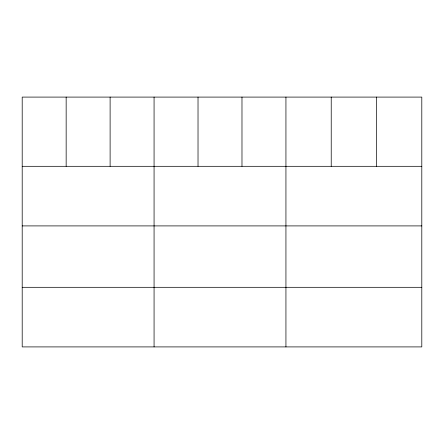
<?xml version="1.0" encoding="UTF-8"?>
<svg xmlns="http://www.w3.org/2000/svg" width="444" height="444" viewBox="0 0 444 444"><rect width="100%" height="100%" fill="white"/><g stroke="black" fill="none" stroke-linecap="round" stroke-linejoin="round"><path stroke-width="0.67" d="M421.8 166.311L421.8 346.908L22.2 346.908L22.2 97.092L421.8 97.092L421.8 166.311L22.2 166.311M22.2 225.907L421.8 225.907M22.2 287.312L421.8 287.312M376.512 97.092L376.512 166.311M331.224 97.092L331.224 166.311M285.936 97.092L285.936 346.908M241.98 97.092L241.98 166.311M198.024 97.092L198.024 166.311M154.068 97.092L154.068 346.908M110.112 97.092L110.112 166.311M66.156 97.092L66.156 166.311"/></g></svg>
